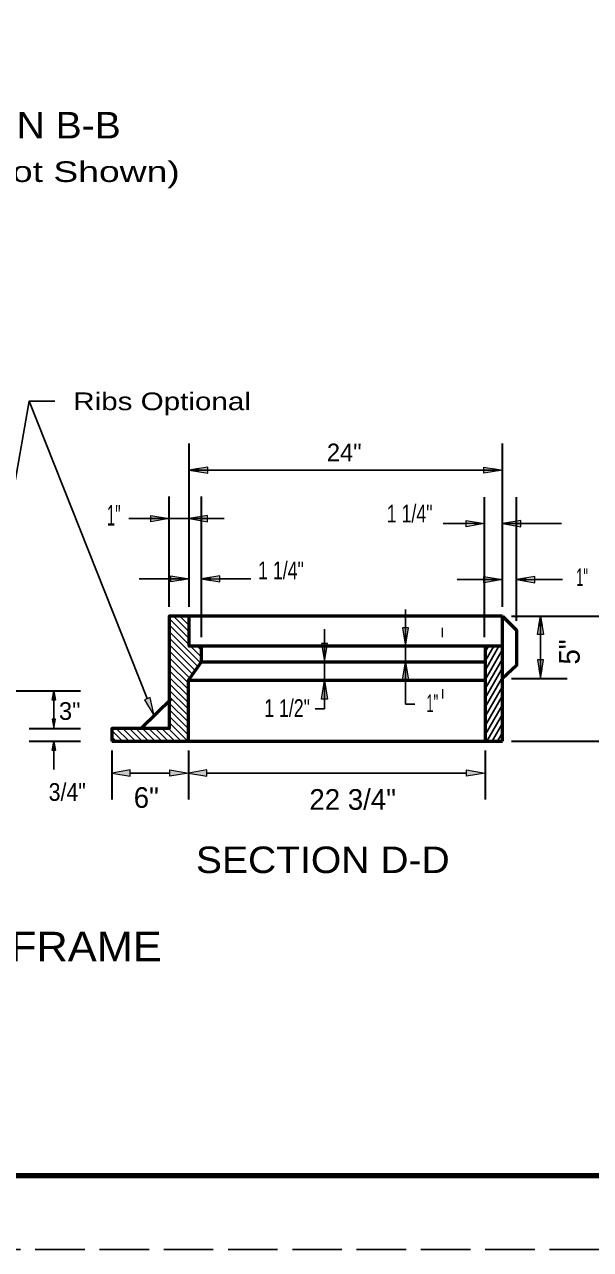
# Model space of a CAD drawing. Extents: x 82.3 to 117.7, y 1.2 to 23.2.
# Drawn here: x 104.9 to 108.74, y 1.2 to 9.52 of the extents above; entities that cross this region are included whole.
import ezdxf

# ---------------------------------------------------------------- set-up
doc = ezdxf.new("R2010")
doc.units = 0
doc.header["$LTSCALE"] = 0.056
doc.linetypes.add('LONG_DASHED', pattern=[7.5, 6, -1.5])
for name, color, linetype, lineweight in [('1', 7, 'Continuous', 25), ('3', 7, 'Continuous', 13), ('6', 7, 'Continuous', 13)]:
    doc.layers.add(name, color=color, linetype=linetype, lineweight=lineweight)

msp = doc.modelspace()

# ---------------------------------------------------------------- hatches: boundary and pattern name
at = {"layer": '1'}
for points in [[(106.08383, 6.48242), (106.08383, 6.50325), (106.02133, 6.49283), (106.02133, 6.49283)], [(106.14642, 6.47208), (106.14642, 6.51375), (106.02142, 6.49283), (106.02142, 6.49283)], [(108.02017, 6.47208), (108.02017, 6.51375), (108.14517, 6.49283), (108.14517, 6.49283)], [(108.08267, 6.48242), (108.08267, 6.50325), (108.14517, 6.49283), (108.14517, 6.49283)], [(105.76067, 6.14292), (105.76067, 6.18458), (105.88567, 6.16367), (105.88567, 6.16367)], [(106.14633, 6.14292), (106.14633, 6.18458), (106.02133, 6.16367), (106.02133, 6.16367)], [(107.89892, 6.109), (107.89892, 6.15067), (108.02392, 6.12975), (108.02392, 6.12975)], [(107.96142, 6.11933), (107.96142, 6.14017), (108.02392, 6.12975), (108.02392, 6.12975)], [(108.27017, 6.109), (108.27017, 6.15067), (108.14517, 6.12975), (108.14517, 6.12975)], [(105.89633, 5.73408), (105.89633, 5.77575), (106.02133, 5.75483), (106.02133, 5.75483)], [(105.95883, 5.74433), (105.95883, 5.76525), (106.02133, 5.75483), (106.02133, 5.75483)], [(106.16642, 5.74433), (106.16642, 5.76525), (106.10392, 5.75483), (106.10392, 5.75483)], [(106.229, 5.73408), (106.229, 5.77575), (106.104, 5.75483), (106.104, 5.75483)], [(108.02017, 5.729), (108.02017, 5.77067), (108.14517, 5.74975), (108.14517, 5.74975)], [(108.08267, 5.73925), (108.08267, 5.76017), (108.14517, 5.74975), (108.14517, 5.74975)], [(108.36533, 5.729), (108.36533, 5.77067), (108.24033, 5.74975), (108.24033, 5.74975)], [(108.30283, 5.73925), (108.30283, 5.76017), (108.24033, 5.74975), (108.24033, 5.74975)], [(108.424, 5.3765), (108.3825, 5.3765), (108.40333, 5.5015), (108.40333, 5.5015)], [(108.41375, 5.439), (108.39292, 5.439), (108.40333, 5.5015), (108.40333, 5.5015)], [(107.50858, 5.42217), (107.46708, 5.42217), (107.48792, 5.29717), (107.48792, 5.29717)], [(106.95942, 5.31708), (106.91792, 5.31708), (106.93875, 5.19208), (106.93875, 5.19208)], [(107.50858, 5.06708), (107.46708, 5.06708), (107.48792, 5.19208), (107.48792, 5.19208)], [(108.424, 5.20442), (108.3825, 5.20442), (108.40333, 5.07942), (108.40333, 5.07942)], [(108.41375, 5.14192), (108.39292, 5.14192), (108.40333, 5.07942), (108.40333, 5.07942)], [(106.95892, 4.93925), (106.91742, 4.93925), (106.93825, 5.06425), (106.93825, 5.06425)], [(105.62125, 4.41608), (105.62125, 4.45775), (105.49625, 4.43692), (105.49625, 4.43692)], [(105.89042, 4.41608), (105.89042, 4.45775), (106.01542, 4.43692), (106.01542, 4.43692)], [(106.14033, 4.41608), (106.14033, 4.45775), (106.01533, 4.43692), (106.01533, 4.43692)], [(106.14042, 4.41617), (106.14042, 4.45783), (106.01542, 4.43692), (106.01542, 4.43692)], [(107.902, 4.41608), (107.902, 4.45775), (108.027, 4.43692), (108.027, 4.43692)]]:
    msp.add_hatch(color=256, dxfattribs=at).paths.add_polyline_path(points)
at = {"layer": '3'}
for points in [[(105.11342, 4.93158), (105.09258, 4.93158), (105.103, 4.99408), (105.103, 4.99408)], [(105.75583, 4.94958), (105.71708, 4.93425), (105.78258, 4.82567), (105.78258, 4.82567)], [(105.11342, 4.80275), (105.09258, 4.80275), (105.103, 4.74025), (105.103, 4.74025)], [(105.11342, 4.59108), (105.09258, 4.59108), (105.103, 4.65358), (105.103, 4.65358)]]:
    msp.add_hatch(color=256, dxfattribs=at).paths.add_polyline_path(points)

# ---------------------------------------------------------------- linework, layer by layer
at = {"layer": '1', "lineweight": 35}
for p, q in [((106.02133, 6.37008), (106.02133, 6.67283)), ((108.14517, 6.3225), (108.14517, 6.67283)), ((106.02133, 5.56408), (106.02133, 6.37008)), ((108.14517, 5.56408), (108.14517, 6.3225)), ((105.88567, 5.56408), (105.88567, 6.31483)), ((106.10392, 5.35983), (106.10392, 6.31483)), ((108.02392, 5.35983), (108.02392, 6.30975)), ((108.24033, 5.46975), (108.24033, 6.30975)), ((108.24033, 5.46975), (108.24033, 5.92975)), ((108.20767, 5.50158), (108.96333, 5.50158)), ((108.20767, 5.07942), (108.58333, 5.07942)), ((105.49633, 4.59108), (105.49633, 4.25692)), ((106.01542, 4.59108), (106.01542, 4.25692)), ((108.02708, 4.59108), (108.02708, 4.25692)), ((108.20767, 4.65358), (108.96333, 4.65358))]:
    msp.add_line(p, q, dxfattribs=at)
at = {"layer": '1'}
for p, q in [((108.08267, 6.49283), (106.08383, 6.49283)), ((106.25917, 6.16367), (105.61167, 6.16367)), ((107.89892, 6.12975), (107.74317, 6.12975)), ((108.14517, 6.12975), (108.54675, 6.12975)), ((106.02133, 5.75483), (105.68283, 5.75483)), ((106.22892, 5.75483), (106.438, 5.75483)), ((107.83875, 5.74975), (108.14517, 5.74975)), ((108.36533, 5.74975), (108.5535, 5.74975)), ((106.02133, 5.39483), (105.91458, 5.50158)), ((106.02133, 5.439), (105.95875, 5.50158)), ((106.02133, 5.48317), (106.003, 5.50158)), ((107.48792, 4.90425), (107.48792, 5.54717)), ((106.02133, 5.35058), (105.88567, 5.48633)), ((106.02133, 5.30642), (105.88567, 5.44208)), ((106.93875, 5.13067), (106.93875, 5.41317)), ((108.40333, 5.43908), (108.40333, 5.2905)), ((106.09875, 5.18483), (105.88567, 5.39792)), ((106.08033, 5.15908), (105.88567, 5.35375)), ((106.06192, 5.13325), (105.88567, 5.3095)), ((106.0435, 5.1075), (105.88567, 5.26533)), ((106.10392, 5.22383), (106.0305, 5.29733)), ((106.10392, 5.268), (106.07467, 5.29733)), ((108.02717, 5.13325), (108.12192, 5.29733)), ((108.02717, 5.19575), (108.08583, 5.29733)), ((108.02717, 5.25825), (108.04975, 5.29733)), ((108.02717, 5.07075), (108.14517, 5.27508)), ((108.40333, 5.14192), (108.40333, 5.2905)), ((106.02508, 5.08175), (105.88567, 5.22117)), ((106.01542, 5.04717), (105.88567, 5.17692)), ((106.93875, 5.19208), (106.93875, 4.87233)), ((108.02717, 5.00825), (108.14517, 5.21258)), ((106.01542, 5.003), (105.88567, 5.13275)), ((106.01542, 4.95875), (105.88567, 5.08858)), ((108.02717, 4.94575), (108.14517, 5.15008)), ((108.02717, 4.88325), (108.14517, 5.08758)), ((106.01542, 4.91458), (105.88567, 5.04433)), ((106.01542, 4.87042), (105.88567, 5.00017)), ((108.02717, 4.82075), (108.14517, 5.02508)), ((106.01542, 4.82617), (105.88567, 4.956)), ((106.01542, 4.782), (105.88567, 4.91175)), ((108.02717, 4.75825), (108.14517, 4.96258)), ((106.01542, 4.73783), (105.88567, 4.86758)), ((106.01542, 4.69358), (105.88567, 4.82342)), ((106.87625, 4.87233), (106.93875, 4.87233)), ((107.48792, 4.90425), (107.55042, 4.90425)), ((108.02717, 4.69575), (108.14517, 4.90008)), ((108.03892, 4.65358), (108.14517, 4.83758)), ((105.61358, 4.65358), (105.52692, 4.74025)), ((105.65775, 4.65358), (105.57108, 4.74025)), ((105.70192, 4.65358), (105.61533, 4.74025)), ((105.74617, 4.65358), (105.6595, 4.74025)), ((105.79033, 4.65358), (105.70367, 4.74025)), ((105.8345, 4.65358), (105.74783, 4.74025)), ((105.87875, 4.65358), (105.79208, 4.74025)), ((105.92292, 4.65358), (105.83625, 4.74025)), ((105.96708, 4.65358), (105.88042, 4.74025)), ((106.01133, 4.65358), (105.88567, 4.77917)), ((108.075, 4.65358), (108.14517, 4.77508)), ((105.56933, 4.65358), (105.49633, 4.72667)), ((105.52517, 4.65358), (105.49633, 4.68242)), ((108.11108, 4.65358), (108.14517, 4.71258)), ((105.62133, 4.43692), (105.89042, 4.43692)), ((106.14033, 4.43692), (107.90208, 4.43692))]:
    msp.add_line(p, q, dxfattribs=at)
at = {"layer": '1', "lineweight": 13}
for p, q in [((107.96142, 6.12975), (107.89892, 6.12975)), ((106.02133, 5.56408), (106.02133, 5.92975)), ((106.10392, 5.35983), (106.10392, 5.93483)), ((108.14517, 5.56408), (108.14517, 5.84725)), ((105.95883, 5.75483), (105.89633, 5.75483)), ((106.16642, 5.75483), (106.22892, 5.75483)), ((108.08267, 5.74975), (108.02017, 5.74975)), ((108.30283, 5.74975), (108.36533, 5.74975)), ((106.89067, 5.5015), (106.75875, 5.5015)), ((108.20767, 5.50158), (108.58333, 5.50158)), ((107.7385, 5.35975), (107.7385, 5.42225)), ((107.801, 5.29725), (107.9185, 5.29725)), ((106.90033, 5.06817), (106.75875, 5.06817)), ((107.68567, 5.06817), (107.5585, 5.06817)), ((107.7385, 5.00567), (107.7385, 4.94317)), ((106.01533, 4.59108), (106.01533, 4.25692)), ((108.02717, 4.65358), (108.14517, 4.65358))]:
    msp.add_line(p, q, dxfattribs=at)
at = {"layer": '1', "lineweight": 53}
for p, q in [((108.14517, 4.65358), (108.14517, 5.50158)), ((108.14517, 5.29733), (106.10392, 5.29733)), ((108.02717, 5.29733), (108.02717, 4.65358)), ((106.10392, 5.19208), (108.02717, 5.19208)), ((106.01542, 5.06825), (108.02717, 5.06825)), ((105.90067, 4.94092), (105.695, 4.74025)), ((105.49633, 4.65358), (108.14517, 4.65358))]:
    msp.add_line(p, q, dxfattribs=at)
at = {"layer": '1', "linetype": 'LONG_DASHED'}
msp.add_line((117.52075, 1.20342), (82.32075, 1.20342), dxfattribs=at)
at = {"layer": '1', "lineweight": 158}
msp.add_lwpolyline([(117.43742, 22.70342), (117.43742, 1.70342), (84.93742, 1.70342)], dxfattribs=at)
at = {"layer": '1', "lineweight": 13}
for points in [[(106.08383, 6.48242), (106.08383, 6.50325), (106.02133, 6.49283), (106.02133, 6.49283)], [(106.14642, 6.47208), (106.14642, 6.51375), (106.02142, 6.49283), (106.02142, 6.49283)], [(108.02017, 6.47208), (108.02017, 6.51375), (108.14517, 6.49283), (108.14517, 6.49283)], [(108.08267, 6.48242), (108.08267, 6.50325), (108.14517, 6.49283), (108.14517, 6.49283)], [(105.76067, 6.14292), (105.76067, 6.18458), (105.88567, 6.16367), (105.88567, 6.16367)], [(106.14633, 6.14292), (106.14633, 6.18458), (106.02133, 6.16367), (106.02133, 6.16367)], [(107.89892, 6.109), (107.89892, 6.15067), (108.02392, 6.12975), (108.02392, 6.12975)], [(107.96142, 6.11933), (107.96142, 6.14017), (108.02392, 6.12975), (108.02392, 6.12975)], [(108.27017, 6.109), (108.27017, 6.15067), (108.14517, 6.12975), (108.14517, 6.12975)], [(105.89633, 5.73408), (105.89633, 5.77575), (106.02133, 5.75483), (106.02133, 5.75483)], [(105.95883, 5.74433), (105.95883, 5.76525), (106.02133, 5.75483), (106.02133, 5.75483)], [(106.16642, 5.74433), (106.16642, 5.76525), (106.10392, 5.75483), (106.10392, 5.75483)], [(106.229, 5.73408), (106.229, 5.77575), (106.104, 5.75483), (106.104, 5.75483)], [(108.02017, 5.729), (108.02017, 5.77067), (108.14517, 5.74975), (108.14517, 5.74975)], [(108.08267, 5.73925), (108.08267, 5.76017), (108.14517, 5.74975), (108.14517, 5.74975)], [(108.36533, 5.729), (108.36533, 5.77067), (108.24033, 5.74975), (108.24033, 5.74975)], [(108.30283, 5.73925), (108.30283, 5.76017), (108.24033, 5.74975), (108.24033, 5.74975)], [(108.424, 5.3765), (108.3825, 5.3765), (108.40333, 5.5015), (108.40333, 5.5015)], [(108.41375, 5.439), (108.39292, 5.439), (108.40333, 5.5015), (108.40333, 5.5015)], [(107.50858, 5.42217), (107.46708, 5.42217), (107.48792, 5.29717), (107.48792, 5.29717)], [(106.95942, 5.31708), (106.91792, 5.31708), (106.93875, 5.19208), (106.93875, 5.19208)], [(107.50858, 5.06708), (107.46708, 5.06708), (107.48792, 5.19208), (107.48792, 5.19208)], [(108.424, 5.20442), (108.3825, 5.20442), (108.40333, 5.07942), (108.40333, 5.07942)], [(108.41375, 5.14192), (108.39292, 5.14192), (108.40333, 5.07942), (108.40333, 5.07942)], [(106.95892, 4.93925), (106.91742, 4.93925), (106.93825, 5.06425), (106.93825, 5.06425)], [(105.62125, 4.41608), (105.62125, 4.45775), (105.49625, 4.43692), (105.49625, 4.43692)], [(105.89042, 4.41608), (105.89042, 4.45775), (106.01542, 4.43692), (106.01542, 4.43692)], [(106.14033, 4.41608), (106.14033, 4.45775), (106.01533, 4.43692), (106.01533, 4.43692)], [(106.14042, 4.41617), (106.14042, 4.45783), (106.01542, 4.43692), (106.01542, 4.43692)], [(107.902, 4.41608), (107.902, 4.45775), (108.027, 4.43692), (108.027, 4.43692)]]:
    msp.add_lwpolyline(points, close=True, dxfattribs=at)
at = {"layer": '1', "lineweight": 53}
for points in [[(108.14517, 5.50158), (105.88567, 5.50158), (105.88567, 4.74025), (105.49633, 4.74025), (105.49633, 4.65358)], [(106.01542, 4.65358), (106.01542, 5.06825), (106.10392, 5.19208), (106.10392, 5.29733), (106.02133, 5.29733), (106.02133, 5.50158)], [(108.14517, 5.50158), (108.24033, 5.40725), (108.24033, 5.16683), (108.14517, 5.07942)]]:
    msp.add_lwpolyline(points, dxfattribs=at)
at = {"layer": '3', "lineweight": 25}
for p, q in [((105.7365, 4.94192), (104.93492, 6.95992)), ((105.103, 4.93158), (105.103, 4.74025)), ((105.103, 4.46217), (105.103, 4.65358))]:
    msp.add_line(p, q, dxfattribs=at)
at = {"layer": '3', "lineweight": 35}
for p, q in [((104.58292, 4.99408), (105.283, 4.99408)), ((104.93642, 4.74025), (105.283, 4.74025)), ((104.93642, 4.65358), (105.283, 4.65358))]:
    msp.add_line(p, q, dxfattribs=at)
at = {"layer": '3'}
for p, q in [((105.103, 4.74025), (105.10308, 4.74025)), ((105.103, 4.65358), (105.10308, 4.65358))]:
    msp.add_line(p, q, dxfattribs=at)
at = {"layer": '3', "lineweight": 25}
msp.add_lwpolyline([(104.5855, 4.972), (104.93492, 6.95992), (105.11017, 6.95992)], dxfattribs=at)
at = {"layer": '3'}
for points in [[(105.11342, 4.93158), (105.09258, 4.93158), (105.103, 4.99408), (105.103, 4.99408)], [(105.75583, 4.94958), (105.71708, 4.93425), (105.78258, 4.82567), (105.78258, 4.82567)], [(105.11342, 4.80275), (105.09258, 4.80275), (105.103, 4.74025), (105.103, 4.74025)], [(105.11342, 4.59108), (105.09258, 4.59108), (105.103, 4.65358), (105.103, 4.65358)]]:
    msp.add_lwpolyline(points, close=True, dxfattribs=at)
at = {"layer": '6'}
for p, q in [((106.02133, 6.49283), (106.02142, 6.49283)), ((105.88567, 6.13483), (105.88575, 6.13483)), ((108.02392, 6.12975), (108.024, 6.12975)), ((106.10392, 5.75483), (106.104, 5.75483)), ((108.24033, 5.74975), (108.24042, 5.74975)), ((105.88567, 5.50158), (105.88575, 5.50158)), ((106.02133, 5.50158), (106.02142, 5.50158)), ((106.02133, 5.50158), (106.02142, 5.50158)), ((106.93875, 5.5015), (106.93883, 5.5015)), ((106.95317, 5.5015), (106.95325, 5.5015)), ((108.14517, 5.50158), (108.14525, 5.50158)), ((108.14517, 5.50158), (108.14525, 5.50158)), ((108.14517, 5.50158), (108.14525, 5.50158)), ((108.14517, 5.50158), (108.14525, 5.50158)), ((108.24033, 5.40725), (108.24042, 5.40725)), ((108.24033, 5.40725), (108.24042, 5.40725)), ((106.10392, 5.29733), (106.104, 5.29733)), ((106.10392, 5.29733), (106.104, 5.29733)), ((107.7385, 5.29725), (107.73858, 5.29725)), ((107.7385, 5.29725), (107.73858, 5.29725)), ((108.04975, 5.29733), (108.04983, 5.29733)), ((108.14517, 5.07942), (108.14525, 5.07942)), ((108.40333, 5.07942), (108.40342, 5.07942)), ((106.96283, 5.06817), (106.96292, 5.06817)), ((107.74817, 5.06817), (107.74825, 5.06817)), ((105.49633, 4.65358), (105.49642, 4.65358)), ((106.01533, 4.65358), (106.01542, 4.65358)), ((106.01542, 4.65358), (106.0155, 4.65358)), ((108.02708, 4.65358), (108.02717, 4.65358)), ((108.14517, 4.65358), (108.14525, 4.65358)), ((106.01542, 4.43692), (106.0155, 4.43692)), ((108.02708, 4.43692), (108.02717, 4.43692))]:
    msp.add_line(p, q, dxfattribs=at)

# ---------------------------------------------------------------- texts
at = {"layer": '1'}
msp.add_text('24"', height=0.12, dxfattribs=at).set_placement((106.95467, 6.55283))
for s, width, p in [('1 1/4"', 0.75, (107.36075, 6.13792)), ('1 1/4"', 0.75, (106.48825, 5.75258)), ('1"', 0.55, (108.64533, 5.706)), ('1"', 0.55, (107.629, 4.85033))]:
    msp.add_text(s, height=0.12, dxfattribs=dict(at, width=width)).set_placement(p)
at = {"layer": '3'}
for s, height, width, p in [('SECTION B-B', 0.18, 1.1, (103.86508, 8.74375)), ('(Grates Not Shown)', 0.14, 1.35, (103.72375, 8.4485)), ('Ribs Optional', 0.12, 1.25, (105.23517, 6.89983)), ('1"', 0.14, 0.55, (105.46208, 6.11583)), ('1 1/2"', 0.12, 0.75, (106.52958, 4.81808)), ('3/4"', 0.12, 0.9, (105.06817, 4.24842)), ('SECTION D-D', 0.18, 1.1, (106.06675, 3.75817)), ('DETAIL OF FRAME', 0.2, 1.1, (103.20375, 3.15975))]:
    msp.add_text(s, height=height, dxfattribs=dict(at, width=width)).set_placement(p)
msp.add_text('5"', height=0.14, rotation=90, dxfattribs=at).set_placement((108.66925, 5.1735))
for s, height, p in [('3"', 0.12, (105.13792, 4.798)), ('6"', 0.14, (105.645, 4.20092)), ('22 3/4"', 0.14, (106.83642, 4.18783))]:
    msp.add_text(s, height=height, dxfattribs=at).set_placement(p)

doc.saveas('drawing.dxf')
